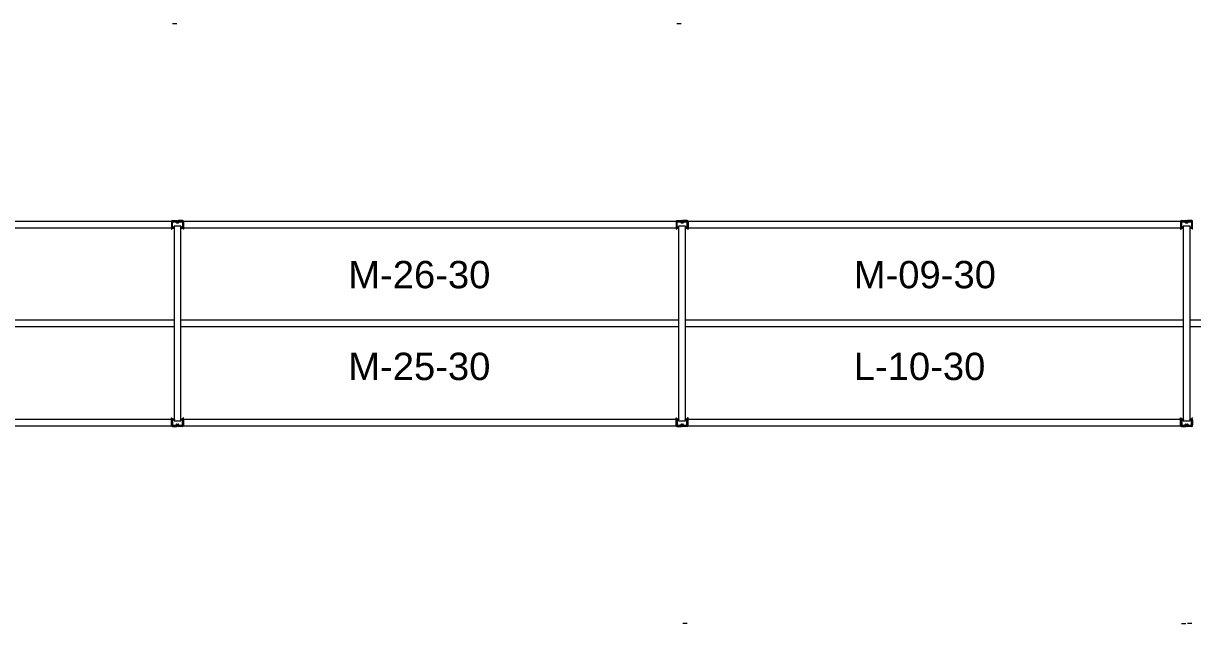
# Model space of a CAD drawing. Header units: inches. Extents: x 2743 to 10591, y -1604 to 5792.
# Drawn here: x 3817.1 to 4159.2, y 551.8 to 727.6 of the extents above; entities that cross this region are included whole.
import ezdxf

# ---------------------------------------------------------------- set-up
doc = ezdxf.new("R2010")
doc.units = ezdxf.units.IN
doc.header["$LTSCALE"] = 0.1875
doc.header["$MEASUREMENT"] = 0
for name, color, linetype, lineweight in [('22 Dimension', 7, 'Continuous', 5), ('32 Echelle', 160, 'Continuous', 15), ('33 Poutre', 30, 'Continuous', 15)]:
    doc.layers.add(name, color=color, linetype=linetype, lineweight=lineweight)
doc.styles.add('arial', font='')
doc.styles.get('arial').set_extended_font_data('Arial')

msp = doc.modelspace()

# ---------------------------------------------------------------- hatches: boundary and pattern name
at = {"layer": '32 Echelle'}
for points in [[(3861.20882, 667.49574), (3861.20882, 667.68324), (3861.02132, 667.68324)], [(3861.20882, 667.49574), (3861.20882, 667.68324), (3861.02132, 667.68324)], [(3861.20882, 667.49574), (3861.20882, 667.68324), (3861.02132, 667.68324)], [(3863.20882, 667.49574), (3863.20882, 667.68324), (3863.39632, 667.68324)], [(3863.20882, 667.49574), (3863.20882, 667.68324), (3863.39632, 667.68324)], [(3863.20882, 667.49574), (3863.20882, 667.68324), (3863.39632, 667.68324)], [(4008.83382, 667.49574), (4008.83382, 667.68324), (4008.64632, 667.68324)], [(4008.83382, 667.49574), (4008.83382, 667.68324), (4008.64632, 667.68324)], [(4010.83382, 667.49574), (4010.83382, 667.68324), (4011.02132, 667.68324)], [(4010.83382, 667.49574), (4010.83382, 667.68324), (4011.02132, 667.68324)], [(4156.45882, 667.49574), (4156.45882, 667.68324), (4156.27132, 667.68324)], [(4156.45882, 667.49574), (4156.45882, 667.68324), (4156.27132, 667.68324)], [(4158.45882, 667.49574), (4158.45882, 667.68324), (4158.64632, 667.68324)], [(4158.45882, 667.49574), (4158.45882, 667.68324), (4158.64632, 667.68324)], [(3861.20882, 611.87074), (3861.20882, 611.68324), (3861.02132, 611.68324)], [(3861.20882, 611.87074), (3861.20882, 611.68324), (3861.02132, 611.68324)], [(3861.20882, 611.87074), (3861.20882, 611.68324), (3861.02132, 611.68324)], [(3863.20882, 611.87074), (3863.20882, 611.68324), (3863.39632, 611.68324)], [(3863.20882, 611.87074), (3863.20882, 611.68324), (3863.39632, 611.68324)], [(3863.20882, 611.87074), (3863.20882, 611.68324), (3863.39632, 611.68324)], [(4008.83382, 611.87074), (4008.83382, 611.68324), (4008.64632, 611.68324)], [(4008.83382, 611.87074), (4008.83382, 611.68324), (4008.64632, 611.68324)], [(4010.83382, 611.87074), (4010.83382, 611.68324), (4011.02132, 611.68324)], [(4010.83382, 611.87074), (4010.83382, 611.68324), (4011.02132, 611.68324)], [(4156.45882, 611.87074), (4156.45882, 611.68324), (4156.27132, 611.68324)], [(4156.45882, 611.87074), (4156.45882, 611.68324), (4156.27132, 611.68324)], [(4158.45882, 611.87074), (4158.45882, 611.68324), (4158.64632, 611.68324)], [(4158.45882, 611.87074), (4158.45882, 611.68324), (4158.64632, 611.68324)]]:
    msp.add_hatch(color=256, dxfattribs=at).paths.add_polyline_path(points)

# ---------------------------------------------------------------- linework, layer by layer
at = {"layer": '22 Dimension'}
for p, q in [((3861.20882, 640.68324), (3715.58382, 640.68324)), ((4008.83382, 640.68324), (3863.20882, 640.68324)), ((4156.45882, 640.68324), (4010.83382, 640.68324)), ((4304.08382, 640.68324), (4158.45882, 640.68324)), ((3861.20882, 638.68324), (3715.58382, 638.68324)), ((4008.83382, 638.68324), (3863.20882, 638.68324)), ((4156.45882, 638.68324), (4010.83382, 638.68324)), ((4304.08382, 638.68324), (4158.45882, 638.68324))]:
    msp.add_line(p, q, dxfattribs=at)
at = {"layer": '32 Echelle', "linetype": 'Continuous', "lineweight": 25}
for p, q in [((3860.58386, 669.49949), (3860.58386, 667.86699)), ((3860.58386, 669.49949), (3860.58386, 667.86699)), ((3860.58386, 669.49949), (3860.58386, 667.86699)), ((3860.67386, 667.86699), (3860.67386, 669.49949)), ((3860.67386, 667.86699), (3860.67386, 669.49949)), ((3860.67386, 667.86699), (3860.67386, 669.49949)), ((3861.69645, 669.68324), (3860.76761, 669.68324)), ((3861.69645, 669.68324), (3860.76761, 669.68324)), ((3861.69645, 669.68324), (3860.76761, 669.68324)), ((3860.76761, 669.59324), (3861.69645, 669.59324)), ((3860.76761, 669.59324), (3861.69645, 669.59324)), ((3860.76761, 669.59324), (3861.69645, 669.59324)), ((3861.18386, 667.77324), (3860.76761, 667.77324)), ((3861.18386, 667.77324), (3860.76761, 667.77324)), ((3861.18386, 667.77324), (3860.76761, 667.77324)), ((3860.76761, 667.68324), (3861.18386, 667.68324)), ((3860.76761, 667.68324), (3861.18386, 667.68324)), ((3860.76761, 667.68324), (3861.18386, 667.68324)), ((3861.18386, 667.68324), (3861.18386, 667.77324)), ((3861.18386, 667.68324), (3861.18386, 667.77324)), ((3861.18386, 667.68324), (3861.18386, 667.77324)), ((3861.7861, 669.5269), (3861.83001, 669.38326)), ((3861.7861, 669.5269), (3861.83001, 669.38326)), ((3861.7861, 669.5269), (3861.83001, 669.38326)), ((3861.91608, 669.40958), (3861.87217, 669.55321)), ((3861.91608, 669.40958), (3861.87217, 669.55321)), ((3861.91608, 669.40958), (3861.87217, 669.55321)), ((3862.4119, 669.34324), (3862.00573, 669.34324)), ((3862.4119, 669.34324), (3862.00573, 669.34324)), ((3862.4119, 669.34324), (3862.00573, 669.34324)), ((3862.00573, 669.25324), (3862.4119, 669.25324)), ((3862.00573, 669.25324), (3862.4119, 669.25324)), ((3862.00573, 669.25324), (3862.4119, 669.25324)), ((3862.54547, 669.55321), (3862.50155, 669.40958)), ((3862.54547, 669.55321), (3862.50155, 669.40958)), ((3862.54547, 669.55321), (3862.50155, 669.40958)), ((3862.58762, 669.38326), (3862.63153, 669.5269)), ((3862.58762, 669.38326), (3862.63153, 669.5269)), ((3862.58762, 669.38326), (3862.63153, 669.5269)), ((3863.65002, 669.68324), (3862.72119, 669.68324)), ((3863.65002, 669.68324), (3862.72119, 669.68324)), ((3863.65002, 669.68324), (3862.72119, 669.68324)), ((3862.72119, 669.59324), (3863.65002, 669.59324)), ((3862.72119, 669.59324), (3863.65002, 669.59324)), ((3862.72119, 669.59324), (3863.65002, 669.59324)), ((3863.65002, 667.77324), (3863.23377, 667.77324)), ((3863.23377, 667.77324), (3863.23377, 667.68324)), ((3863.65002, 667.77324), (3863.23377, 667.77324)), ((3863.23377, 667.77324), (3863.23377, 667.68324)), ((3863.65002, 667.77324), (3863.23377, 667.77324)), ((3863.23377, 667.77324), (3863.23377, 667.68324)), ((3863.23377, 667.68324), (3863.65002, 667.68324)), ((3863.23377, 667.68324), (3863.65002, 667.68324)), ((3863.23377, 667.68324), (3863.65002, 667.68324)), ((3863.74377, 669.49949), (3863.74377, 667.86699)), ((3863.74377, 669.49949), (3863.74377, 667.86699)), ((3863.74377, 669.49949), (3863.74377, 667.86699)), ((3863.83377, 667.86699), (3863.83377, 669.49949)), ((3863.83377, 667.86699), (3863.83377, 669.49949)), ((3863.83377, 667.86699), (3863.83377, 669.49949)), ((4008.20886, 669.49949), (4008.20886, 667.86699)), ((4008.20886, 669.49949), (4008.20886, 667.86699)), ((4008.29886, 667.86699), (4008.29886, 669.49949)), ((4008.29886, 667.86699), (4008.29886, 669.49949)), ((4009.32145, 669.68324), (4008.39261, 669.68324)), ((4009.32145, 669.68324), (4008.39261, 669.68324)), ((4008.39261, 669.59324), (4009.32145, 669.59324)), ((4008.39261, 669.59324), (4009.32145, 669.59324)), ((4008.80886, 667.77324), (4008.39261, 667.77324)), ((4008.80886, 667.77324), (4008.39261, 667.77324)), ((4008.39261, 667.68324), (4008.80886, 667.68324)), ((4008.39261, 667.68324), (4008.80886, 667.68324)), ((4008.80886, 667.68324), (4008.80886, 667.77324)), ((4008.80886, 667.68324), (4008.80886, 667.77324)), ((4009.4111, 669.5269), (4009.45501, 669.38326)), ((4009.4111, 669.5269), (4009.45501, 669.38326)), ((4009.54108, 669.40958), (4009.49717, 669.55321)), ((4009.54108, 669.40958), (4009.49717, 669.55321)), ((4010.0369, 669.34324), (4009.63073, 669.34324)), ((4010.0369, 669.34324), (4009.63073, 669.34324)), ((4009.63073, 669.25324), (4010.0369, 669.25324)), ((4009.63073, 669.25324), (4010.0369, 669.25324)), ((4010.17047, 669.55321), (4010.12655, 669.40958)), ((4010.17047, 669.55321), (4010.12655, 669.40958)), ((4010.21262, 669.38326), (4010.25653, 669.5269)), ((4010.21262, 669.38326), (4010.25653, 669.5269)), ((4011.27502, 669.68324), (4010.34619, 669.68324)), ((4011.27502, 669.68324), (4010.34619, 669.68324)), ((4010.34619, 669.59324), (4011.27502, 669.59324)), ((4010.34619, 669.59324), (4011.27502, 669.59324)), ((4011.27502, 667.77324), (4010.85877, 667.77324)), ((4010.85877, 667.77324), (4010.85877, 667.68324)), ((4011.27502, 667.77324), (4010.85877, 667.77324)), ((4010.85877, 667.77324), (4010.85877, 667.68324)), ((4010.85877, 667.68324), (4011.27502, 667.68324)), ((4010.85877, 667.68324), (4011.27502, 667.68324)), ((4011.36877, 669.49949), (4011.36877, 667.86699)), ((4011.36877, 669.49949), (4011.36877, 667.86699)), ((4011.45877, 667.86699), (4011.45877, 669.49949)), ((4011.45877, 667.86699), (4011.45877, 669.49949)), ((4155.83386, 669.49949), (4155.83386, 667.86699)), ((4155.83386, 669.49949), (4155.83386, 667.86699)), ((4155.92386, 667.86699), (4155.92386, 669.49949)), ((4155.92386, 667.86699), (4155.92386, 669.49949)), ((4156.94645, 669.68324), (4156.01761, 669.68324)), ((4156.94645, 669.68324), (4156.01761, 669.68324)), ((4156.01761, 669.59324), (4156.94645, 669.59324)), ((4156.01761, 669.59324), (4156.94645, 669.59324)), ((4156.43386, 667.77324), (4156.01761, 667.77324)), ((4156.43386, 667.77324), (4156.01761, 667.77324)), ((4156.01761, 667.68324), (4156.43386, 667.68324)), ((4156.01761, 667.68324), (4156.43386, 667.68324)), ((4156.43386, 667.68324), (4156.43386, 667.77324)), ((4156.43386, 667.68324), (4156.43386, 667.77324)), ((4157.0361, 669.5269), (4157.08001, 669.38326)), ((4157.0361, 669.5269), (4157.08001, 669.38326)), ((4157.16608, 669.40958), (4157.12217, 669.55321)), ((4157.16608, 669.40958), (4157.12217, 669.55321)), ((4157.6619, 669.34324), (4157.25573, 669.34324)), ((4157.6619, 669.34324), (4157.25573, 669.34324)), ((4157.25573, 669.25324), (4157.6619, 669.25324)), ((4157.25573, 669.25324), (4157.6619, 669.25324)), ((4157.79547, 669.55321), (4157.75155, 669.40958)), ((4157.79547, 669.55321), (4157.75155, 669.40958)), ((4157.83762, 669.38326), (4157.88153, 669.5269)), ((4157.83762, 669.38326), (4157.88153, 669.5269)), ((4158.90002, 669.68324), (4157.97119, 669.68324)), ((4158.90002, 669.68324), (4157.97119, 669.68324)), ((4157.97119, 669.59324), (4158.90002, 669.59324)), ((4157.97119, 669.59324), (4158.90002, 669.59324)), ((4158.90002, 667.77324), (4158.48377, 667.77324)), ((4158.48377, 667.77324), (4158.48377, 667.68324)), ((4158.90002, 667.77324), (4158.48377, 667.77324)), ((4158.48377, 667.77324), (4158.48377, 667.68324)), ((4158.48377, 667.68324), (4158.90002, 667.68324)), ((4158.48377, 667.68324), (4158.90002, 667.68324)), ((4158.99377, 669.49949), (4158.99377, 667.86699)), ((4158.99377, 669.49949), (4158.99377, 667.86699)), ((4159.08377, 667.86699), (4159.08377, 669.49949)), ((4159.08377, 667.86699), (4159.08377, 669.49949)), ((3860.58386, 609.86699), (3860.58386, 611.49949)), ((3860.58386, 609.86699), (3860.58386, 611.49949)), ((3860.58386, 609.86699), (3860.58386, 611.49949)), ((3860.67386, 611.49949), (3860.67386, 609.86699)), ((3860.67386, 611.49949), (3860.67386, 609.86699)), ((3860.67386, 611.49949), (3860.67386, 609.86699)), ((3860.76761, 611.68324), (3861.18386, 611.68324)), ((3860.76761, 611.68324), (3861.18386, 611.68324)), ((3860.76761, 611.68324), (3861.18386, 611.68324)), ((3861.18386, 611.59324), (3860.76761, 611.59324)), ((3861.18386, 611.59324), (3860.76761, 611.59324)), ((3861.18386, 611.59324), (3860.76761, 611.59324)), ((3860.76761, 609.77324), (3861.69645, 609.77324)), ((3860.76761, 609.77324), (3861.69645, 609.77324)), ((3860.76761, 609.77324), (3861.69645, 609.77324)), ((3861.69645, 609.68324), (3860.76761, 609.68324)), ((3861.69645, 609.68324), (3860.76761, 609.68324)), ((3861.69645, 609.68324), (3860.76761, 609.68324)), ((3861.18386, 611.68324), (3861.18386, 611.59324)), ((3861.18386, 611.68324), (3861.18386, 611.59324)), ((3861.18386, 611.68324), (3861.18386, 611.59324)), ((3861.7861, 609.83958), (3861.83001, 609.98321)), ((3861.7861, 609.83958), (3861.83001, 609.98321)), ((3861.7861, 609.83958), (3861.83001, 609.98321)), ((3861.91608, 609.9569), (3861.87217, 609.81326)), ((3861.91608, 609.9569), (3861.87217, 609.81326)), ((3861.91608, 609.9569), (3861.87217, 609.81326)), ((3862.00573, 610.11324), (3862.4119, 610.11324)), ((3862.00573, 610.11324), (3862.4119, 610.11324)), ((3862.00573, 610.11324), (3862.4119, 610.11324)), ((3862.4119, 610.02324), (3862.00573, 610.02324)), ((3862.4119, 610.02324), (3862.00573, 610.02324)), ((3862.4119, 610.02324), (3862.00573, 610.02324)), ((3862.54547, 609.81326), (3862.50155, 609.9569)), ((3862.54547, 609.81326), (3862.50155, 609.9569)), ((3862.54547, 609.81326), (3862.50155, 609.9569)), ((3862.58762, 609.98321), (3862.63153, 609.83958)), ((3862.58762, 609.98321), (3862.63153, 609.83958)), ((3862.58762, 609.98321), (3862.63153, 609.83958)), ((3862.72119, 609.77324), (3863.65002, 609.77324)), ((3862.72119, 609.77324), (3863.65002, 609.77324)), ((3862.72119, 609.77324), (3863.65002, 609.77324)), ((3863.65002, 609.68324), (3862.72119, 609.68324)), ((3863.65002, 609.68324), (3862.72119, 609.68324)), ((3863.65002, 609.68324), (3862.72119, 609.68324)), ((3863.23377, 611.68324), (3863.65002, 611.68324)), ((3863.23377, 611.59324), (3863.23377, 611.68324)), ((3863.23377, 611.68324), (3863.65002, 611.68324)), ((3863.23377, 611.59324), (3863.23377, 611.68324)), ((3863.23377, 611.68324), (3863.65002, 611.68324)), ((3863.23377, 611.59324), (3863.23377, 611.68324)), ((3863.65002, 611.59324), (3863.23377, 611.59324)), ((3863.65002, 611.59324), (3863.23377, 611.59324)), ((3863.65002, 611.59324), (3863.23377, 611.59324)), ((3863.74377, 609.86699), (3863.74377, 611.49949)), ((3863.74377, 609.86699), (3863.74377, 611.49949)), ((3863.74377, 609.86699), (3863.74377, 611.49949)), ((3863.83377, 611.49949), (3863.83377, 609.86699)), ((3863.83377, 611.49949), (3863.83377, 609.86699)), ((3863.83377, 611.49949), (3863.83377, 609.86699)), ((4008.20886, 609.86699), (4008.20886, 611.49949)), ((4008.20886, 609.86699), (4008.20886, 611.49949)), ((4008.29886, 611.49949), (4008.29886, 609.86699)), ((4008.29886, 611.49949), (4008.29886, 609.86699)), ((4008.39261, 611.68324), (4008.80886, 611.68324)), ((4008.39261, 611.68324), (4008.80886, 611.68324)), ((4008.80886, 611.59324), (4008.39261, 611.59324)), ((4008.80886, 611.59324), (4008.39261, 611.59324)), ((4008.39261, 609.77324), (4009.32145, 609.77324)), ((4008.39261, 609.77324), (4009.32145, 609.77324)), ((4009.32145, 609.68324), (4008.39261, 609.68324)), ((4009.32145, 609.68324), (4008.39261, 609.68324)), ((4008.80886, 611.68324), (4008.80886, 611.59324)), ((4008.80886, 611.68324), (4008.80886, 611.59324)), ((4009.4111, 609.83958), (4009.45501, 609.98321)), ((4009.4111, 609.83958), (4009.45501, 609.98321)), ((4009.54108, 609.9569), (4009.49717, 609.81326)), ((4009.54108, 609.9569), (4009.49717, 609.81326)), ((4009.63073, 610.11324), (4010.0369, 610.11324)), ((4009.63073, 610.11324), (4010.0369, 610.11324)), ((4010.0369, 610.02324), (4009.63073, 610.02324)), ((4010.0369, 610.02324), (4009.63073, 610.02324)), ((4010.17047, 609.81326), (4010.12655, 609.9569)), ((4010.17047, 609.81326), (4010.12655, 609.9569)), ((4010.21262, 609.98321), (4010.25653, 609.83958)), ((4010.21262, 609.98321), (4010.25653, 609.83958)), ((4010.34619, 609.77324), (4011.27502, 609.77324)), ((4010.34619, 609.77324), (4011.27502, 609.77324)), ((4011.27502, 609.68324), (4010.34619, 609.68324)), ((4011.27502, 609.68324), (4010.34619, 609.68324)), ((4010.85877, 611.68324), (4011.27502, 611.68324)), ((4010.85877, 611.59324), (4010.85877, 611.68324)), ((4010.85877, 611.68324), (4011.27502, 611.68324)), ((4010.85877, 611.59324), (4010.85877, 611.68324)), ((4011.27502, 611.59324), (4010.85877, 611.59324)), ((4011.27502, 611.59324), (4010.85877, 611.59324)), ((4011.36877, 609.86699), (4011.36877, 611.49949)), ((4011.36877, 609.86699), (4011.36877, 611.49949)), ((4011.45877, 611.49949), (4011.45877, 609.86699)), ((4011.45877, 611.49949), (4011.45877, 609.86699)), ((4155.83386, 609.86699), (4155.83386, 611.49949)), ((4155.83386, 609.86699), (4155.83386, 611.49949)), ((4155.92386, 611.49949), (4155.92386, 609.86699)), ((4155.92386, 611.49949), (4155.92386, 609.86699)), ((4156.01761, 611.68324), (4156.43386, 611.68324)), ((4156.01761, 611.68324), (4156.43386, 611.68324)), ((4156.43386, 611.59324), (4156.01761, 611.59324)), ((4156.43386, 611.59324), (4156.01761, 611.59324)), ((4156.01761, 609.77324), (4156.94645, 609.77324)), ((4156.01761, 609.77324), (4156.94645, 609.77324)), ((4156.94645, 609.68324), (4156.01761, 609.68324)), ((4156.94645, 609.68324), (4156.01761, 609.68324)), ((4156.43386, 611.68324), (4156.43386, 611.59324)), ((4156.43386, 611.68324), (4156.43386, 611.59324)), ((4157.0361, 609.83958), (4157.08001, 609.98321)), ((4157.0361, 609.83958), (4157.08001, 609.98321)), ((4157.16608, 609.9569), (4157.12217, 609.81326)), ((4157.16608, 609.9569), (4157.12217, 609.81326)), ((4157.25573, 610.11324), (4157.6619, 610.11324)), ((4157.25573, 610.11324), (4157.6619, 610.11324)), ((4157.6619, 610.02324), (4157.25573, 610.02324)), ((4157.6619, 610.02324), (4157.25573, 610.02324)), ((4157.79547, 609.81326), (4157.75155, 609.9569)), ((4157.79547, 609.81326), (4157.75155, 609.9569)), ((4157.83762, 609.98321), (4157.88153, 609.83958)), ((4157.83762, 609.98321), (4157.88153, 609.83958)), ((4157.97119, 609.77324), (4158.90002, 609.77324)), ((4157.97119, 609.77324), (4158.90002, 609.77324)), ((4158.90002, 609.68324), (4157.97119, 609.68324)), ((4158.90002, 609.68324), (4157.97119, 609.68324)), ((4158.48377, 611.68324), (4158.90002, 611.68324)), ((4158.48377, 611.59324), (4158.48377, 611.68324)), ((4158.48377, 611.68324), (4158.90002, 611.68324)), ((4158.48377, 611.59324), (4158.48377, 611.68324)), ((4158.90002, 611.59324), (4158.48377, 611.59324)), ((4158.90002, 611.59324), (4158.48377, 611.59324)), ((4158.99377, 609.86699), (4158.99377, 611.49949)), ((4158.99377, 609.86699), (4158.99377, 611.49949)), ((4159.08377, 611.49949), (4159.08377, 609.86699)), ((4159.08377, 611.49949), (4159.08377, 609.86699))]:
    msp.add_line(p, q, dxfattribs=at)
at = {"layer": '32 Echelle'}
for p, q in [((3861.20882, 667.68324), (3861.02132, 667.68324)), ((3861.20882, 667.49574), (3861.02132, 667.68324)), ((3861.20882, 667.68324), (3861.02132, 667.68324)), ((3861.20882, 667.49574), (3861.02132, 667.68324)), ((3861.20882, 667.68324), (3861.02132, 667.68324)), ((3861.20882, 667.49574), (3861.02132, 667.68324)), ((3863.20882, 668.18324), (3861.20882, 668.18324)), ((3861.20882, 668.18324), (3861.20882, 611.18324)), ((3863.20882, 668.18324), (3861.20882, 668.18324)), ((3861.20882, 668.18324), (3861.20882, 611.18324)), ((3863.20882, 668.18324), (3861.20882, 668.18324)), ((3861.20882, 668.18324), (3861.20882, 611.18324)), ((3861.20882, 667.49574), (3861.20882, 667.68324)), ((3861.20882, 667.49574), (3861.20882, 667.68324)), ((3861.20882, 667.49574), (3861.20882, 667.68324)), ((3863.20882, 611.18324), (3863.20882, 668.18324)), ((3863.20882, 611.18324), (3863.20882, 668.18324)), ((3863.20882, 611.18324), (3863.20882, 668.18324)), ((3863.20882, 667.68324), (3863.39632, 667.68324)), ((3863.20882, 667.49574), (3863.20882, 667.68324)), ((3863.20882, 667.49574), (3863.39632, 667.68324)), ((3863.20882, 667.68324), (3863.39632, 667.68324)), ((3863.20882, 667.49574), (3863.20882, 667.68324)), ((3863.20882, 667.49574), (3863.39632, 667.68324)), ((3863.20882, 667.68324), (3863.39632, 667.68324)), ((3863.20882, 667.49574), (3863.20882, 667.68324)), ((3863.20882, 667.49574), (3863.39632, 667.68324)), ((4008.83382, 667.68324), (4008.64632, 667.68324)), ((4008.83382, 667.49574), (4008.64632, 667.68324)), ((4008.83382, 667.68324), (4008.64632, 667.68324)), ((4008.83382, 667.49574), (4008.64632, 667.68324)), ((4010.83382, 668.18324), (4008.83382, 668.18324)), ((4008.83382, 668.18324), (4008.83382, 611.18324)), ((4010.83382, 668.18324), (4008.83382, 668.18324)), ((4008.83382, 668.18324), (4008.83382, 611.18324)), ((4008.83382, 667.49574), (4008.83382, 667.68324)), ((4008.83382, 667.49574), (4008.83382, 667.68324)), ((4010.83382, 611.18324), (4010.83382, 668.18324)), ((4010.83382, 611.18324), (4010.83382, 668.18324)), ((4010.83382, 667.68324), (4011.02132, 667.68324)), ((4010.83382, 667.49574), (4010.83382, 667.68324)), ((4010.83382, 667.49574), (4011.02132, 667.68324)), ((4010.83382, 667.68324), (4011.02132, 667.68324)), ((4010.83382, 667.49574), (4010.83382, 667.68324)), ((4010.83382, 667.49574), (4011.02132, 667.68324)), ((4156.45882, 667.68324), (4156.27132, 667.68324)), ((4156.45882, 667.49574), (4156.27132, 667.68324)), ((4156.45882, 667.68324), (4156.27132, 667.68324)), ((4156.45882, 667.49574), (4156.27132, 667.68324)), ((4158.45882, 668.18324), (4156.45882, 668.18324)), ((4156.45882, 668.18324), (4156.45882, 611.18324)), ((4158.45882, 668.18324), (4156.45882, 668.18324)), ((4156.45882, 668.18324), (4156.45882, 611.18324)), ((4156.45882, 667.49574), (4156.45882, 667.68324)), ((4156.45882, 667.49574), (4156.45882, 667.68324)), ((4158.45882, 611.18324), (4158.45882, 668.18324)), ((4158.45882, 611.18324), (4158.45882, 668.18324)), ((4158.45882, 667.68324), (4158.64632, 667.68324)), ((4158.45882, 667.49574), (4158.45882, 667.68324)), ((4158.45882, 667.49574), (4158.64632, 667.68324)), ((4158.45882, 667.68324), (4158.64632, 667.68324)), ((4158.45882, 667.49574), (4158.45882, 667.68324)), ((4158.45882, 667.49574), (4158.64632, 667.68324)), ((3861.20882, 611.87074), (3861.02132, 611.68324)), ((3861.20882, 611.87074), (3861.02132, 611.68324)), ((3861.20882, 611.87074), (3861.02132, 611.68324)), ((3861.20882, 611.68324), (3861.02132, 611.68324)), ((3861.20882, 611.68324), (3861.02132, 611.68324)), ((3861.20882, 611.68324), (3861.02132, 611.68324)), ((3861.20882, 611.87074), (3861.20882, 611.68324)), ((3861.20882, 611.87074), (3861.20882, 611.68324)), ((3861.20882, 611.87074), (3861.20882, 611.68324)), ((3861.20882, 611.18324), (3863.20882, 611.18324)), ((3861.20882, 611.18324), (3863.20882, 611.18324)), ((3861.20882, 611.18324), (3863.20882, 611.18324)), ((3863.20882, 611.87074), (3863.20882, 611.68324)), ((3863.20882, 611.87074), (3863.39632, 611.68324)), ((3863.20882, 611.87074), (3863.20882, 611.68324)), ((3863.20882, 611.87074), (3863.39632, 611.68324)), ((3863.20882, 611.87074), (3863.20882, 611.68324)), ((3863.20882, 611.87074), (3863.39632, 611.68324)), ((3863.20882, 611.68324), (3863.39632, 611.68324)), ((3863.20882, 611.68324), (3863.39632, 611.68324)), ((3863.20882, 611.68324), (3863.39632, 611.68324)), ((4008.83382, 611.87074), (4008.64632, 611.68324)), ((4008.83382, 611.87074), (4008.64632, 611.68324)), ((4008.83382, 611.68324), (4008.64632, 611.68324)), ((4008.83382, 611.68324), (4008.64632, 611.68324)), ((4008.83382, 611.87074), (4008.83382, 611.68324)), ((4008.83382, 611.87074), (4008.83382, 611.68324)), ((4008.83382, 611.18324), (4010.83382, 611.18324)), ((4008.83382, 611.18324), (4010.83382, 611.18324)), ((4010.83382, 611.87074), (4010.83382, 611.68324)), ((4010.83382, 611.87074), (4011.02132, 611.68324)), ((4010.83382, 611.87074), (4010.83382, 611.68324)), ((4010.83382, 611.87074), (4011.02132, 611.68324)), ((4010.83382, 611.68324), (4011.02132, 611.68324)), ((4010.83382, 611.68324), (4011.02132, 611.68324)), ((4156.45882, 611.87074), (4156.27132, 611.68324)), ((4156.45882, 611.87074), (4156.27132, 611.68324)), ((4156.45882, 611.68324), (4156.27132, 611.68324)), ((4156.45882, 611.68324), (4156.27132, 611.68324)), ((4156.45882, 611.87074), (4156.45882, 611.68324)), ((4156.45882, 611.87074), (4156.45882, 611.68324)), ((4156.45882, 611.18324), (4158.45882, 611.18324)), ((4156.45882, 611.18324), (4158.45882, 611.18324)), ((4158.45882, 611.87074), (4158.45882, 611.68324)), ((4158.45882, 611.87074), (4158.64632, 611.68324)), ((4158.45882, 611.87074), (4158.45882, 611.68324)), ((4158.45882, 611.87074), (4158.64632, 611.68324)), ((4158.45882, 611.68324), (4158.64632, 611.68324)), ((4158.45882, 611.68324), (4158.64632, 611.68324))]:
    msp.add_line(p, q, dxfattribs=at)
at = {"layer": '32 Echelle', "linetype": 'Continuous', "lineweight": 25}
for centre, radius, start, end in [((3860.76761, 669.49949), 0.18375, 90, 180), ((3860.76761, 669.49949), 0.18375, 90, 180), ((3860.76761, 669.49949), 0.18375, 90, 180), ((3860.76761, 667.86699), 0.18375, 180, 270), ((3860.76761, 667.86699), 0.18375, 180, 270), ((3860.76761, 667.86699), 0.18375, 180, 270), ((3860.76761, 669.49949), 0.09375, 90, 180), ((3860.76761, 669.49949), 0.09375, 90, 180), ((3860.76761, 669.49949), 0.09375, 90, 180), ((3860.76761, 667.86699), 0.09375, 180, 270), ((3860.76761, 667.86699), 0.09375, 180, 270), ((3860.76761, 667.86699), 0.09375, 180, 270), ((3861.69645, 669.49949), 0.18375, 17, 90), ((3861.69645, 669.49949), 0.18375, 17, 90), ((3861.69645, 669.49949), 0.18375, 17, 90), ((3861.69645, 669.49949), 0.09375, 17, 90), ((3861.69645, 669.49949), 0.09375, 17, 90), ((3861.69645, 669.49949), 0.09375, 17, 90), ((3862.00573, 669.43699), 0.18375, 197, 270), ((3862.00573, 669.43699), 0.18375, 197, 270), ((3862.00573, 669.43699), 0.18375, 197, 270), ((3862.00573, 669.43699), 0.09375, 197, 270), ((3862.00573, 669.43699), 0.09375, 197, 270), ((3862.00573, 669.43699), 0.09375, 197, 270), ((3862.4119, 669.43699), 0.09375, 270, 343), ((3862.4119, 669.43699), 0.09375, 270, 343), ((3862.4119, 669.43699), 0.09375, 270, 343), ((3862.4119, 669.43699), 0.18375, 270, 343), ((3862.4119, 669.43699), 0.18375, 270, 343), ((3862.4119, 669.43699), 0.18375, 270, 343), ((3862.72119, 669.49949), 0.18375, 90, 163), ((3862.72119, 669.49949), 0.18375, 90, 163), ((3862.72119, 669.49949), 0.18375, 90, 163), ((3862.72119, 669.49949), 0.09375, 90, 163), ((3862.72119, 669.49949), 0.09375, 90, 163), ((3862.72119, 669.49949), 0.09375, 90, 163), ((3863.65002, 669.49949), 0.18375, 0, 90), ((3863.65002, 669.49949), 0.18375, 0, 90), ((3863.65002, 669.49949), 0.18375, 0, 90), ((3863.65002, 669.49949), 0.09375, 0, 90), ((3863.65002, 669.49949), 0.09375, 0, 90), ((3863.65002, 669.49949), 0.09375, 0, 90), ((3863.65002, 667.86699), 0.09375, 270, 0), ((3863.65002, 667.86699), 0.18375, 270, 0), ((3863.65002, 667.86699), 0.09375, 270, 0), ((3863.65002, 667.86699), 0.18375, 270, 0), ((3863.65002, 667.86699), 0.09375, 270, 0), ((3863.65002, 667.86699), 0.18375, 270, 0), ((4008.39261, 669.49949), 0.18375, 90, 180), ((4008.39261, 669.49949), 0.18375, 90, 180), ((4008.39261, 667.86699), 0.18375, 180, 270), ((4008.39261, 667.86699), 0.18375, 180, 270), ((4008.39261, 669.49949), 0.09375, 90, 180), ((4008.39261, 669.49949), 0.09375, 90, 180), ((4008.39261, 667.86699), 0.09375, 180, 270), ((4008.39261, 667.86699), 0.09375, 180, 270), ((4009.32145, 669.49949), 0.18375, 17, 90), ((4009.32145, 669.49949), 0.18375, 17, 90), ((4009.32145, 669.49949), 0.09375, 17, 90), ((4009.32145, 669.49949), 0.09375, 17, 90), ((4009.63073, 669.43699), 0.18375, 197, 270), ((4009.63073, 669.43699), 0.18375, 197, 270), ((4009.63073, 669.43699), 0.09375, 197, 270), ((4009.63073, 669.43699), 0.09375, 197, 270), ((4010.0369, 669.43699), 0.09375, 270, 343), ((4010.0369, 669.43699), 0.09375, 270, 343), ((4010.0369, 669.43699), 0.18375, 270, 343), ((4010.0369, 669.43699), 0.18375, 270, 343), ((4010.34619, 669.49949), 0.18375, 90, 163), ((4010.34619, 669.49949), 0.18375, 90, 163), ((4010.34619, 669.49949), 0.09375, 90, 163), ((4010.34619, 669.49949), 0.09375, 90, 163), ((4011.27502, 669.49949), 0.18375, 0, 90), ((4011.27502, 669.49949), 0.18375, 0, 90), ((4011.27502, 669.49949), 0.09375, 0, 90), ((4011.27502, 669.49949), 0.09375, 0, 90), ((4011.27502, 667.86699), 0.09375, 270, 0), ((4011.27502, 667.86699), 0.18375, 270, 0), ((4011.27502, 667.86699), 0.09375, 270, 0), ((4011.27502, 667.86699), 0.18375, 270, 0), ((4156.01761, 669.49949), 0.18375, 90, 180), ((4156.01761, 669.49949), 0.18375, 90, 180), ((4156.01761, 667.86699), 0.18375, 180, 270), ((4156.01761, 667.86699), 0.18375, 180, 270), ((4156.01761, 669.49949), 0.09375, 90, 180), ((4156.01761, 669.49949), 0.09375, 90, 180), ((4156.01761, 667.86699), 0.09375, 180, 270), ((4156.01761, 667.86699), 0.09375, 180, 270), ((4156.94645, 669.49949), 0.18375, 17, 90), ((4156.94645, 669.49949), 0.18375, 17, 90), ((4156.94645, 669.49949), 0.09375, 17, 90), ((4156.94645, 669.49949), 0.09375, 17, 90), ((4157.25573, 669.43699), 0.18375, 197, 270), ((4157.25573, 669.43699), 0.18375, 197, 270), ((4157.25573, 669.43699), 0.09375, 197, 270), ((4157.25573, 669.43699), 0.09375, 197, 270), ((4157.6619, 669.43699), 0.09375, 270, 343), ((4157.6619, 669.43699), 0.09375, 270, 343), ((4157.6619, 669.43699), 0.18375, 270, 343), ((4157.6619, 669.43699), 0.18375, 270, 343), ((4157.97119, 669.49949), 0.18375, 90, 163), ((4157.97119, 669.49949), 0.18375, 90, 163), ((4157.97119, 669.49949), 0.09375, 90, 163), ((4157.97119, 669.49949), 0.09375, 90, 163), ((4158.90002, 669.49949), 0.18375, 0, 90), ((4158.90002, 669.49949), 0.18375, 0, 90), ((4158.90002, 669.49949), 0.09375, 0, 90), ((4158.90002, 669.49949), 0.09375, 0, 90), ((4158.90002, 667.86699), 0.09375, 270, 0), ((4158.90002, 667.86699), 0.18375, 270, 0), ((4158.90002, 667.86699), 0.09375, 270, 0), ((4158.90002, 667.86699), 0.18375, 270, 0), ((3860.76761, 611.49949), 0.18375, 90, 180), ((3860.76761, 611.49949), 0.18375, 90, 180), ((3860.76761, 611.49949), 0.18375, 90, 180), ((3860.76761, 609.86699), 0.18375, 180, 270), ((3860.76761, 609.86699), 0.18375, 180, 270), ((3860.76761, 609.86699), 0.18375, 180, 270), ((3860.76761, 611.49949), 0.09375, 90, 180), ((3860.76761, 611.49949), 0.09375, 90, 180), ((3860.76761, 611.49949), 0.09375, 90, 180), ((3860.76761, 609.86699), 0.09375, 180, 270), ((3860.76761, 609.86699), 0.09375, 180, 270), ((3860.76761, 609.86699), 0.09375, 180, 270), ((3861.69645, 609.86699), 0.09375, 270, 343), ((3861.69645, 609.86699), 0.09375, 270, 343), ((3861.69645, 609.86699), 0.09375, 270, 343), ((3861.69645, 609.86699), 0.18375, 270, 343), ((3861.69645, 609.86699), 0.18375, 270, 343), ((3861.69645, 609.86699), 0.18375, 270, 343), ((3862.00573, 609.92949), 0.18375, 90, 163), ((3862.00573, 609.92949), 0.18375, 90, 163), ((3862.00573, 609.92949), 0.18375, 90, 163), ((3862.00573, 609.92949), 0.09375, 90, 163), ((3862.00573, 609.92949), 0.09375, 90, 163), ((3862.00573, 609.92949), 0.09375, 90, 163), ((3862.4119, 609.92949), 0.18375, 17, 90), ((3862.4119, 609.92949), 0.18375, 17, 90), ((3862.4119, 609.92949), 0.18375, 17, 90), ((3862.4119, 609.92949), 0.09375, 17, 90), ((3862.4119, 609.92949), 0.09375, 17, 90), ((3862.4119, 609.92949), 0.09375, 17, 90), ((3862.72119, 609.86699), 0.18375, 197, 270), ((3862.72119, 609.86699), 0.18375, 197, 270), ((3862.72119, 609.86699), 0.18375, 197, 270), ((3862.72119, 609.86699), 0.09375, 197, 270), ((3862.72119, 609.86699), 0.09375, 197, 270), ((3862.72119, 609.86699), 0.09375, 197, 270), ((3863.65002, 611.49949), 0.18375, 0, 90), ((3863.65002, 611.49949), 0.18375, 0, 90), ((3863.65002, 611.49949), 0.18375, 0, 90), ((3863.65002, 611.49949), 0.09375, 0, 90), ((3863.65002, 611.49949), 0.09375, 0, 90), ((3863.65002, 611.49949), 0.09375, 0, 90), ((3863.65002, 609.86699), 0.09375, 270, 0), ((3863.65002, 609.86699), 0.18375, 270, 0), ((3863.65002, 609.86699), 0.09375, 270, 0), ((3863.65002, 609.86699), 0.18375, 270, 0), ((3863.65002, 609.86699), 0.09375, 270, 0), ((3863.65002, 609.86699), 0.18375, 270, 0), ((4008.39261, 611.49949), 0.18375, 90, 180), ((4008.39261, 611.49949), 0.18375, 90, 180), ((4008.39261, 609.86699), 0.18375, 180, 270), ((4008.39261, 609.86699), 0.18375, 180, 270), ((4008.39261, 611.49949), 0.09375, 90, 180), ((4008.39261, 611.49949), 0.09375, 90, 180), ((4008.39261, 609.86699), 0.09375, 180, 270), ((4008.39261, 609.86699), 0.09375, 180, 270), ((4009.32145, 609.86699), 0.09375, 270, 343), ((4009.32145, 609.86699), 0.09375, 270, 343), ((4009.32145, 609.86699), 0.18375, 270, 343), ((4009.32145, 609.86699), 0.18375, 270, 343), ((4009.63073, 609.92949), 0.18375, 90, 163), ((4009.63073, 609.92949), 0.18375, 90, 163), ((4009.63073, 609.92949), 0.09375, 90, 163), ((4009.63073, 609.92949), 0.09375, 90, 163), ((4010.0369, 609.92949), 0.18375, 17, 90), ((4010.0369, 609.92949), 0.18375, 17, 90), ((4010.0369, 609.92949), 0.09375, 17, 90), ((4010.0369, 609.92949), 0.09375, 17, 90), ((4010.34619, 609.86699), 0.18375, 197, 270), ((4010.34619, 609.86699), 0.18375, 197, 270), ((4010.34619, 609.86699), 0.09375, 197, 270), ((4010.34619, 609.86699), 0.09375, 197, 270), ((4011.27502, 611.49949), 0.18375, 0, 90), ((4011.27502, 611.49949), 0.18375, 0, 90), ((4011.27502, 611.49949), 0.09375, 0, 90), ((4011.27502, 611.49949), 0.09375, 0, 90), ((4011.27502, 609.86699), 0.09375, 270, 0), ((4011.27502, 609.86699), 0.18375, 270, 0), ((4011.27502, 609.86699), 0.09375, 270, 0), ((4011.27502, 609.86699), 0.18375, 270, 0), ((4156.01761, 611.49949), 0.18375, 90, 180), ((4156.01761, 611.49949), 0.18375, 90, 180), ((4156.01761, 609.86699), 0.18375, 180, 270), ((4156.01761, 609.86699), 0.18375, 180, 270), ((4156.01761, 611.49949), 0.09375, 90, 180), ((4156.01761, 611.49949), 0.09375, 90, 180), ((4156.01761, 609.86699), 0.09375, 180, 270), ((4156.01761, 609.86699), 0.09375, 180, 270), ((4156.94645, 609.86699), 0.09375, 270, 343), ((4156.94645, 609.86699), 0.09375, 270, 343), ((4156.94645, 609.86699), 0.18375, 270, 343), ((4156.94645, 609.86699), 0.18375, 270, 343), ((4157.25573, 609.92949), 0.18375, 90, 163), ((4157.25573, 609.92949), 0.18375, 90, 163), ((4157.25573, 609.92949), 0.09375, 90, 163), ((4157.25573, 609.92949), 0.09375, 90, 163), ((4157.6619, 609.92949), 0.18375, 17, 90), ((4157.6619, 609.92949), 0.18375, 17, 90), ((4157.6619, 609.92949), 0.09375, 17, 90), ((4157.6619, 609.92949), 0.09375, 17, 90), ((4157.97119, 609.86699), 0.18375, 197, 270), ((4157.97119, 609.86699), 0.18375, 197, 270), ((4157.97119, 609.86699), 0.09375, 197, 270), ((4157.97119, 609.86699), 0.09375, 197, 270), ((4158.90002, 611.49949), 0.18375, 0, 90), ((4158.90002, 611.49949), 0.18375, 0, 90), ((4158.90002, 611.49949), 0.09375, 0, 90), ((4158.90002, 611.49949), 0.09375, 0, 90), ((4158.90002, 609.86699), 0.09375, 270, 0), ((4158.90002, 609.86699), 0.18375, 270, 0), ((4158.90002, 609.86699), 0.09375, 270, 0), ((4158.90002, 609.86699), 0.18375, 270, 0)]:
    msp.add_arc(centre, radius, start, end, dxfattribs=at)
at = {"layer": '33 Poutre'}
for p, q in [((3860.70282, 727.56424), (3861.96482, 727.56424)), ((3860.70282, 727.56424), (3861.96482, 727.56424)), ((4008.32782, 727.56424), (4009.58982, 727.56424)), ((3716.33382, 669.68324), (3860.45882, 669.68324)), ((3716.33382, 667.68324), (3860.45882, 667.68324)), ((3860.45882, 669.68324), (3860.45882, 667.68324)), ((3860.45882, 669.68324), (3860.45882, 667.68324)), ((3860.45882, 669.55824), (3860.45882, 667.30224)), ((3860.45882, 669.55824), (3860.45882, 667.30224)), ((3860.45882, 667.30224), (3860.57782, 667.30224)), ((3860.45882, 667.30224), (3860.57782, 667.30224)), ((3860.57782, 669.55824), (3860.57782, 667.30224)), ((3860.57782, 669.55824), (3860.57782, 667.30224)), ((3860.70282, 669.80224), (3861.96482, 669.80224)), ((3860.70282, 669.80224), (3861.96482, 669.80224)), ((3861.96482, 669.68324), (3860.70282, 669.68324)), ((3861.96482, 669.68324), (3860.70282, 669.68324)), ((3862.08982, 669.34324), (3862.08982, 669.55824)), ((3862.08982, 669.34324), (3862.08982, 669.55824)), ((3862.08982, 669.34324), (3862.20882, 669.34324)), ((3862.08982, 669.34324), (3862.20882, 669.34324)), ((3862.20882, 669.34324), (3862.20882, 669.55824)), ((3862.20882, 669.34324), (3862.20882, 669.55824)), ((3862.20882, 669.34324), (3862.20882, 669.55824)), ((3862.32782, 669.34324), (3862.20882, 669.34324)), ((3862.32782, 669.34324), (3862.32782, 669.55824)), ((3863.71482, 669.80224), (3862.45282, 669.80224)), ((3862.45282, 669.68324), (3863.71482, 669.68324)), ((3863.83982, 669.55824), (3863.83982, 667.30224)), ((3863.95882, 667.30224), (3863.83982, 667.30224)), ((3863.95882, 669.68324), (4008.08382, 669.68324)), ((3863.95882, 669.68324), (3863.95882, 667.68324)), ((3863.95882, 669.55824), (3863.95882, 667.30224)), ((3863.95882, 667.68324), (4008.08382, 667.68324)), ((4008.08382, 669.68324), (4008.08382, 667.68324)), ((4008.08382, 669.55824), (4008.08382, 667.30224)), ((4008.08382, 667.30224), (4008.20282, 667.30224)), ((4008.20282, 669.55824), (4008.20282, 667.30224)), ((4008.32782, 669.80224), (4009.58982, 669.80224)), ((4009.58982, 669.68324), (4008.32782, 669.68324)), ((4009.71482, 669.34324), (4009.71482, 669.55824)), ((4009.71482, 669.34324), (4009.83382, 669.34324)), ((4009.83382, 669.34324), (4009.83382, 669.55824)), ((4009.83382, 669.34324), (4009.83382, 669.55824)), ((4009.95282, 669.34324), (4009.83382, 669.34324)), ((4009.95282, 669.34324), (4009.95282, 669.55824)), ((4011.33982, 669.80224), (4010.07782, 669.80224)), ((4010.07782, 669.68324), (4011.33982, 669.68324)), ((4011.46482, 669.55824), (4011.46482, 667.30224)), ((4011.58382, 667.30224), (4011.46482, 667.30224)), ((4011.58382, 669.68324), (4155.70882, 669.68324)), ((4011.58382, 669.68324), (4011.58382, 667.68324)), ((4011.58382, 669.55824), (4011.58382, 667.30224)), ((4011.58382, 667.68324), (4155.70882, 667.68324)), ((4155.70882, 669.68324), (4155.70882, 667.68324)), ((4155.70882, 669.55824), (4155.70882, 667.30224)), ((4155.70882, 667.30224), (4155.82782, 667.30224)), ((4155.82782, 669.55824), (4155.82782, 667.30224)), ((4155.95282, 669.80224), (4157.21482, 669.80224)), ((4157.21482, 669.68324), (4155.95282, 669.68324)), ((4157.33982, 669.34324), (4157.33982, 669.55824)), ((4157.33982, 669.34324), (4157.45882, 669.34324)), ((4157.45882, 669.34324), (4157.45882, 669.55824)), ((4157.45882, 669.34324), (4157.45882, 669.55824)), ((4157.57782, 669.34324), (4157.45882, 669.34324)), ((4157.57782, 669.34324), (4157.57782, 669.55824)), ((4158.96482, 669.80224), (4157.70282, 669.80224)), ((4157.70282, 669.68324), (4158.96482, 669.68324)), ((4159.08982, 669.55824), (4159.08982, 667.30224)), ((4159.20882, 667.30224), (4159.08982, 667.30224)), ((3716.33382, 611.68324), (3860.45882, 611.68324)), ((3716.33382, 609.68324), (3860.45882, 609.68324)), ((3860.45882, 609.80824), (3860.45882, 612.06424)), ((3860.45882, 612.06424), (3860.57782, 612.06424)), ((3860.45882, 609.80824), (3860.45882, 612.06424)), ((3860.45882, 612.06424), (3860.57782, 612.06424)), ((3860.45882, 609.68324), (3860.45882, 611.68324)), ((3860.45882, 609.68324), (3860.45882, 611.68324)), ((3860.57782, 609.80824), (3860.57782, 612.06424)), ((3860.57782, 609.80824), (3860.57782, 612.06424)), ((3861.96482, 609.68324), (3860.70282, 609.68324)), ((3861.96482, 609.68324), (3860.70282, 609.68324)), ((3860.70282, 609.56424), (3861.96482, 609.56424)), ((3860.70282, 609.56424), (3861.96482, 609.56424)), ((3862.08982, 610.02324), (3862.08982, 609.80824)), ((3862.08982, 610.02324), (3862.20882, 610.02324)), ((3862.08982, 610.02324), (3862.08982, 609.80824)), ((3862.08982, 610.02324), (3862.20882, 610.02324)), ((3862.20882, 610.02324), (3862.20882, 609.80824)), ((3862.20882, 610.02324), (3862.20882, 609.80824)), ((3862.20882, 610.02324), (3862.20882, 609.80824)), ((3862.32782, 610.02324), (3862.20882, 610.02324)), ((3862.32782, 610.02324), (3862.32782, 609.80824)), ((3862.45282, 609.68324), (3863.71482, 609.68324)), ((3863.71482, 609.56424), (3862.45282, 609.56424)), ((3863.95882, 612.06424), (3863.83982, 612.06424)), ((3863.83982, 609.80824), (3863.83982, 612.06424)), ((3863.95882, 609.80824), (3863.95882, 612.06424)), ((3863.95882, 611.68324), (4008.08382, 611.68324)), ((3863.95882, 609.68324), (3863.95882, 611.68324)), ((3863.95882, 609.68324), (4008.08382, 609.68324)), ((4008.08382, 609.80824), (4008.08382, 612.06424)), ((4008.08382, 612.06424), (4008.20282, 612.06424)), ((4008.08382, 609.68324), (4008.08382, 611.68324)), ((4008.20282, 609.80824), (4008.20282, 612.06424)), ((4009.58982, 609.68324), (4008.32782, 609.68324)), ((4008.32782, 609.56424), (4009.58982, 609.56424)), ((4009.71482, 610.02324), (4009.71482, 609.80824)), ((4009.71482, 610.02324), (4009.83382, 610.02324)), ((4009.83382, 610.02324), (4009.83382, 609.80824)), ((4009.95282, 610.02324), (4009.83382, 610.02324)), ((4009.83382, 610.02324), (4009.83382, 609.80824)), ((4009.95282, 610.02324), (4009.95282, 609.80824)), ((4010.07782, 609.68324), (4011.33982, 609.68324)), ((4011.33982, 609.56424), (4010.07782, 609.56424)), ((4011.58382, 612.06424), (4011.46482, 612.06424)), ((4011.46482, 609.80824), (4011.46482, 612.06424)), ((4011.58382, 609.80824), (4011.58382, 612.06424)), ((4011.58382, 611.68324), (4155.70882, 611.68324)), ((4011.58382, 609.68324), (4011.58382, 611.68324)), ((4011.58382, 609.68324), (4155.70882, 609.68324)), ((4155.70882, 609.80824), (4155.70882, 612.06424)), ((4155.70882, 612.06424), (4155.82782, 612.06424)), ((4155.70882, 609.68324), (4155.70882, 611.68324)), ((4155.82782, 609.80824), (4155.82782, 612.06424)), ((4157.21482, 609.68324), (4155.95282, 609.68324)), ((4155.95282, 609.56424), (4157.21482, 609.56424)), ((4157.33982, 610.02324), (4157.33982, 609.80824)), ((4157.33982, 610.02324), (4157.45882, 610.02324)), ((4157.45882, 610.02324), (4157.45882, 609.80824)), ((4157.45882, 610.02324), (4157.45882, 609.80824)), ((4157.57782, 610.02324), (4157.45882, 610.02324)), ((4157.57782, 610.02324), (4157.57782, 609.80824)), ((4157.70282, 609.68324), (4158.96482, 609.68324)), ((4158.96482, 609.56424), (4157.70282, 609.56424)), ((4159.20882, 612.06424), (4159.08982, 612.06424)), ((4159.08982, 609.80824), (4159.08982, 612.06424)), ((4011.33982, 551.80224), (4010.07782, 551.80224)), ((4155.95282, 551.80224), (4157.21482, 551.80224)), ((4158.96482, 551.80224), (4157.70282, 551.80224))]:
    msp.add_line(p, q, dxfattribs=at)
for centre, radius, start, end in [((3860.70282, 669.55824), 0.244, 90, 180), ((3860.70282, 669.55824), 0.244, 90, 180), ((3860.70282, 669.55824), 0.125, 90, 180), ((3860.70282, 669.55824), 0.125, 90, 180), ((3861.96482, 669.55824), 0.244, 0, 90), ((3861.96482, 669.55824), 0.244, 0, 90), ((3861.96482, 669.55824), 0.125, 0, 90), ((3861.96482, 669.55824), 0.125, 0, 90), ((3862.45282, 669.55824), 0.244, 90, 180), ((3862.45282, 669.55824), 0.125, 90, 180), ((3863.71482, 669.55824), 0.244, 0, 90), ((3863.71482, 669.55824), 0.125, 0, 90), ((4008.32782, 669.55824), 0.244, 90, 180), ((4008.32782, 669.55824), 0.125, 90, 180), ((4009.58982, 669.55824), 0.244, 0, 90), ((4009.58982, 669.55824), 0.125, 0, 90), ((4010.07782, 669.55824), 0.244, 90, 180), ((4010.07782, 669.55824), 0.125, 90, 180), ((4011.33982, 669.55824), 0.244, 0, 90), ((4011.33982, 669.55824), 0.125, 0, 90), ((4155.95282, 669.55824), 0.244, 90, 180), ((4155.95282, 669.55824), 0.125, 90, 180), ((4157.21482, 669.55824), 0.244, 0, 90), ((4157.21482, 669.55824), 0.125, 0, 90), ((4157.70282, 669.55824), 0.244, 90, 180), ((4157.70282, 669.55824), 0.125, 90, 180), ((4158.96482, 669.55824), 0.244, 0, 90), ((4158.96482, 669.55824), 0.125, 0, 90), ((3860.70282, 609.80824), 0.244, 180, 270), ((3860.70282, 609.80824), 0.244, 180, 270), ((3860.70282, 609.80824), 0.125, 180, 270), ((3860.70282, 609.80824), 0.125, 180, 270), ((3861.96482, 609.80824), 0.125, 270, 0), ((3861.96482, 609.80824), 0.244, 270, 0), ((3861.96482, 609.80824), 0.125, 270, 0), ((3861.96482, 609.80824), 0.244, 270, 0), ((3862.45282, 609.80824), 0.244, 180, 270), ((3862.45282, 609.80824), 0.125, 180, 270), ((3863.71482, 609.80824), 0.244, 270, 0), ((3863.71482, 609.80824), 0.125, 270, 0), ((4008.32782, 609.80824), 0.244, 180, 270), ((4008.32782, 609.80824), 0.125, 180, 270), ((4009.58982, 609.80824), 0.125, 270, 0), ((4009.58982, 609.80824), 0.244, 270, 0), ((4010.07782, 609.80824), 0.244, 180, 270), ((4010.07782, 609.80824), 0.125, 180, 270), ((4011.33982, 609.80824), 0.244, 270, 0), ((4011.33982, 609.80824), 0.125, 270, 0), ((4155.95282, 609.80824), 0.244, 180, 270), ((4155.95282, 609.80824), 0.125, 180, 270), ((4157.21482, 609.80824), 0.125, 270, 0), ((4157.21482, 609.80824), 0.244, 270, 0), ((4157.70282, 609.80824), 0.244, 180, 270), ((4157.70282, 609.80824), 0.125, 180, 270), ((4158.96482, 609.80824), 0.244, 270, 0), ((4158.96482, 609.80824), 0.125, 270, 0)]:
    msp.add_arc(centre, radius, start, end, dxfattribs=at)

# ---------------------------------------------------------------- texts
at = {"layer": '22 Dimension', "char_height": 8, "attachment_point": 1, "style": 'arial'}
for s, insert in [('{\\fArial Unicode MS|b0|i0|c0|p2;\\C8;M-26-30}', (3912.1526, 657.99737)), ('{\\fArial Unicode MS|b0|i0|c0|p2;\\C8;M-09-30}', (4060.04924, 657.99737)), ('{\\fArial Unicode MS|b0|i0|c0|p2;\\C8;M-25-30}', (3912.1526, 631.12483)), ('{\\fArial Unicode MS|b0|i0|c0|p2;\\C8;L-10-30}', (4060.04924, 631.12483))]:
    msp.add_mtext_dynamic_manual_height_columns(s, width=68.8901007, gutter_width=5, heights=[0], dxfattribs=dict(at, insert=insert))

doc.saveas('drawing.dxf')
